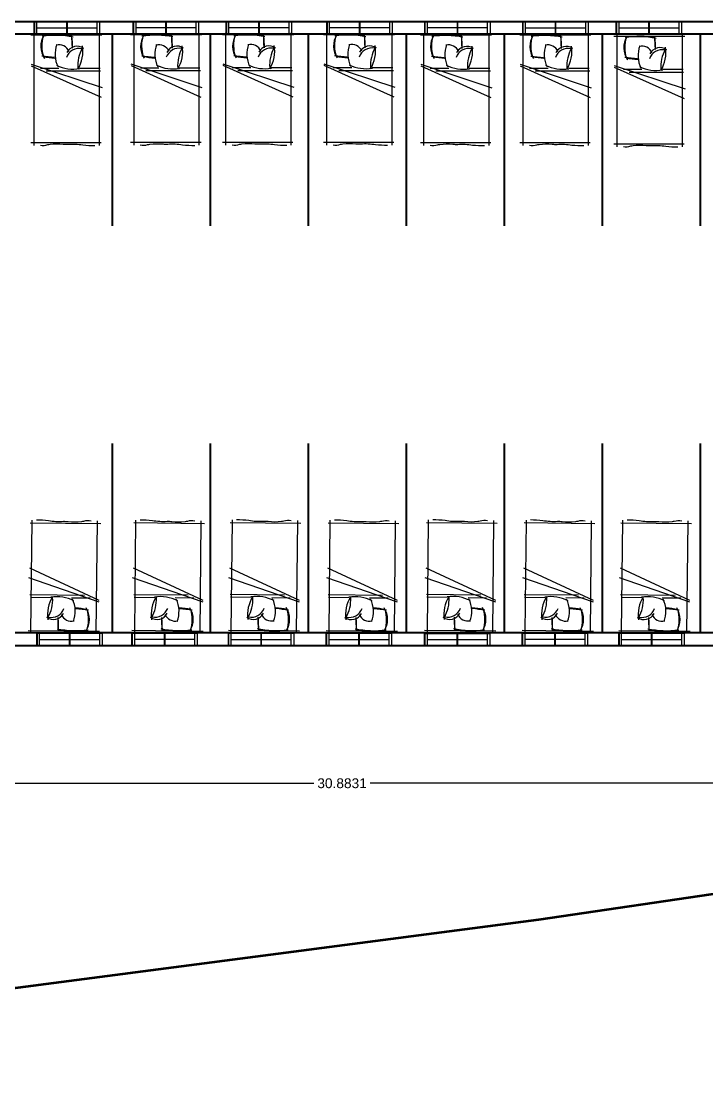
# Model space of a CAD drawing. Header units: metres. Extents: x -353 to 1688, y -477 to 135.
# Drawn here: x -245.92 to -233.33, y -464.99 to -445.41 of the extents above; entities that cross this region are included whole.
import ezdxf

# ---------------------------------------------------------------- set-up
doc = ezdxf.new("R2010")
doc.units = ezdxf.units.M
doc.header["$MEASUREMENT"] = 0
doc.linetypes.add('ACAD_ISO04W100', pattern=[30, 24, -3, 0, -3])
for name, color, linetype, lineweight in [('DIMENSION', 240, 'Continuous', 40), ('SITE BOUNDARY', 6, 'ACAD_ISO04W100', 60), ('WALL', 2, 'Continuous', 40)]:
    doc.layers.add(name, color=color, linetype=linetype, lineweight=lineweight)
doc.layers.add('FURNITURE', color=130, linetype='Continuous', plot=False)
doc.layers.add('WINDOW', color=10, linetype='Continuous')
doc.styles.get("Standard").update_dxf_attribs({"font": 'arial.ttf'})
doc.dimstyles.new('Annotative', dxfattribs={"dimscale": 0, "dimtxt": 0.18, "dimasz": 0.18, "dimexe": 0.18, "dimexo": 0.0625, "dimgap": 0.09, "dimtad": 0, "dimtih": 1, "dimtoh": 1, "dimdec": 4, "dimzin": 0, "dimdsep": 46, "dimtxsty": 'Standard', "dimcen": 0.09, "dimadec": 0, "dimazin": 0, "dimtfac": 1, "dimtdec": 4, "dimtofl": 0, "dimtmove": 0, "dimatfit": 3, "dimfxl": 1, "dimtolj": 1, "dimtzin": 0, "dimarcsym": 0})

# ---------------------------------------------------------------- blocks, each defined once
blk = doc.blocks.new('*D439')
at = {"layer": 'Defpoints', "color": 0, "transparency": 16777216}
for p in [(-255.473, -456.874), (-224.59, -456.874), (-255.473, -459.399)]:
    blk.add_point(p, dxfattribs=at)
at = {"layer": 'DIMENSION', "color": 0, "lineweight": -2, "transparency": 16777216}
for p, q in [((-255.473, -456.937), (-255.473, -459.579)), ((-224.59, -456.937), (-224.59, -459.579)), ((-255.293, -459.399), (-240.547, -459.399)), ((-224.77, -459.399), (-239.515, -459.399))]:
    blk.add_line(p, q, dxfattribs=at)
at = {"layer": 'DIMENSION', "color": 0, "transparency": 16777216}
for points in [[(-255.293, -459.369), (-255.293, -459.429), (-255.473, -459.399)], [(-224.77, -459.369), (-224.77, -459.429), (-224.59, -459.399)]]:
    blk.add_solid(points, dxfattribs=at)
at = {"layer": 'DIMENSION', "color": 0, "transparency": 16777216, "insert": (-240.031, -459.399), "char_height": 0.18, "attachment_point": 5}
blk.add_mtext('\\A1;30.8831', dxfattribs=at)

msp = doc.modelspace()

# ---------------------------------------------------------------- linework, layer by layer
at = {"layer": 'FURNITURE', "color": 7, "linetype": 'Continuous'}
for p, q in [((-245.75044, -445.65461), (-244.44211, -445.65461)), ((-243.91697, -445.65192), (-242.60864, -445.65192)), ((-242.22744, -445.64781), (-240.91911, -445.64781)), ((-240.37349, -445.64721), (-239.06516, -445.64721)), ((-238.59158, -445.65658), (-237.28324, -445.65658)), ((-236.76692, -445.65658), (-235.45858, -445.65658)), ((-235.04166, -445.67867), (-233.73333, -445.67867)), ((-244.48752, -456.61182), (-245.79576, -456.59684)), ((-242.58184, -456.6108), (-243.89009, -456.59583)), ((-240.81155, -456.6082), (-242.11979, -456.59322)), ((-239.01201, -456.61266), (-240.32025, -456.59768)), ((-237.20558, -456.6082), (-238.51383, -456.59322)), ((-235.41144, -456.61064), (-236.71968, -456.59566)), ((-233.6374, -456.61264), (-234.94564, -456.59767))]:
    msp.add_line(p, q, dxfattribs=at)
at = {"layer": 'FURNITURE', "linetype": 'Continuous'}
for p, q in [((-245.69242, -445.62456), (-245.69242, -447.68631)), ((-244.49242, -445.62456), (-244.49242, -447.68631)), ((-243.85895, -445.62188), (-243.85895, -447.68363)), ((-242.65895, -445.62188), (-242.65895, -447.68363)), ((-242.16942, -445.61776), (-242.16942, -447.67951)), ((-240.96942, -445.61776), (-240.96942, -447.67951)), ((-240.31547, -445.61716), (-240.31547, -447.67891)), ((-239.11547, -445.61716), (-239.11547, -447.67891)), ((-238.53355, -445.62653), (-238.53355, -447.68828)), ((-237.33355, -445.62653), (-237.33355, -447.68828)), ((-236.70889, -445.62653), (-236.70889, -447.68828)), ((-235.50889, -445.62653), (-235.50889, -447.68828)), ((-234.98364, -445.64862), (-234.98364, -447.71037)), ((-233.78364, -445.64862), (-233.78364, -447.71037)), ((-245.74151, -446.19294), (-244.4396, -446.62469)), ((-245.7411, -446.22198), (-244.45665, -446.80231)), ((-243.90804, -446.19026), (-242.60613, -446.62201)), ((-243.90763, -446.2193), (-242.62318, -446.79963)), ((-242.21851, -446.18614), (-240.9166, -446.61789)), ((-242.2181, -446.21518), (-240.93365, -446.79551)), ((-240.36456, -446.18555), (-239.06264, -446.61729)), ((-240.36415, -446.21458), (-239.0797, -446.79491)), ((-238.58265, -446.19492), (-237.28073, -446.62666)), ((-238.58223, -446.22395), (-237.29779, -446.80428)), ((-236.75799, -446.19492), (-235.45607, -446.62666)), ((-236.75757, -446.22395), (-235.47312, -446.80428)), ((-235.03273, -446.217), (-233.73082, -446.64875)), ((-235.03232, -446.24604), (-233.74787, -446.82637)), ((-245.56997, -446.26421), (-245.23141, -446.26421)), ((-245.4676, -446.31501), (-244.46593, -446.31501)), ((-244.85461, -446.26421), (-244.47549, -446.26421)), ((-243.7365, -446.26152), (-243.39794, -446.26152)), ((-243.63413, -446.31232), (-242.63246, -446.31232)), ((-243.02114, -446.26152), (-242.64202, -446.26152)), ((-242.04697, -446.25741), (-241.70841, -446.25741)), ((-241.9446, -446.30821), (-240.94293, -446.30821)), ((-241.33161, -446.25741), (-240.95249, -446.25741)), ((-240.19302, -446.25681), (-239.85445, -446.25681)), ((-240.09065, -446.30761), (-239.08898, -446.30761)), ((-239.47766, -446.25681), (-239.09854, -446.25681)), ((-238.4111, -446.26618), (-238.07254, -446.26618)), ((-238.30874, -446.31698), (-237.30706, -446.31698)), ((-237.69575, -446.26618), (-237.31662, -446.26618)), ((-236.58644, -446.26618), (-236.24788, -446.26618)), ((-236.48408, -446.31698), (-235.4824, -446.31698)), ((-235.87109, -446.26618), (-235.49196, -446.26618)), ((-234.86119, -446.28827), (-234.52263, -446.28827)), ((-234.75882, -446.33907), (-233.75715, -446.33907)), ((-234.14583, -446.28827), (-233.76671, -446.28827)), ((-245.75044, -447.63161), (-244.45542, -447.63161)), ((-243.91697, -447.62892), (-242.62195, -447.62892)), ((-242.22744, -447.62481), (-240.93242, -447.62481)), ((-240.37349, -447.62421), (-239.07847, -447.62421)), ((-238.59158, -447.63358), (-237.29656, -447.63358)), ((-236.76692, -447.63358), (-235.4719, -447.63358)), ((-235.04166, -447.65567), (-233.74664, -447.65567)), ((-244.46489, -454.63495), (-245.75982, -454.62013)), ((-245.7458, -456.62746), (-245.7222, -454.56585)), ((-244.54588, -456.6412), (-244.52228, -454.57958)), ((-242.55922, -454.63393), (-243.85415, -454.61911)), ((-243.84013, -456.62645), (-243.81653, -454.56484)), ((-242.64021, -456.64018), (-242.61661, -454.57857)), ((-240.78892, -454.63132), (-242.08385, -454.6165)), ((-242.06983, -456.62384), (-242.04623, -454.56223)), ((-240.86991, -456.63757), (-240.84631, -454.57596)), ((-238.98938, -454.63579), (-240.28431, -454.62096)), ((-240.27029, -456.6283), (-240.24669, -454.56669)), ((-239.07037, -456.64203), (-239.04677, -454.58042)), ((-237.18295, -454.63132), (-238.47789, -454.6165)), ((-238.46387, -456.62384), (-238.44027, -454.56223)), ((-237.26395, -456.63757), (-237.24035, -454.57596)), ((-235.38881, -454.63377), (-236.68374, -454.61894)), ((-236.66972, -456.62628), (-236.64612, -454.56467)), ((-235.4698, -456.64001), (-235.4462, -454.5784)), ((-233.61477, -454.63577), (-234.9097, -454.62095)), ((-234.89568, -456.62828), (-234.87208, -454.56667)), ((-233.69576, -456.64202), (-233.67216, -454.58041)), ((-244.49036, -456.04437), (-245.76808, -455.44938)), ((-242.58469, -456.04336), (-243.86241, -455.44837)), ((-240.81439, -456.04075), (-242.09212, -455.44576)), ((-237.20843, -456.04075), (-238.48615, -455.44576)), ((-235.41428, -456.04319), (-236.69201, -455.4482)), ((-244.49028, -456.07341), (-245.78717, -455.6268)), ((-242.58461, -456.0724), (-243.8815, -455.62578)), ((-240.81431, -456.06979), (-242.1112, -455.62317)), ((-239.01477, -456.07425), (-240.31166, -455.62763)), ((-239.01485, -456.04521), (-240.29258, -455.45022)), ((-237.20835, -456.06979), (-238.50524, -455.62317)), ((-235.4142, -456.07223), (-236.71109, -455.62561)), ((-233.64016, -456.07423), (-234.93705, -455.62762)), ((-233.64024, -456.0452), (-234.91797, -455.4502)), ((-244.76278, -455.94823), (-245.76439, -455.93676)), ((-245.37631, -455.99201), (-245.75541, -455.98767)), ((-244.661, -456.00019), (-244.99954, -455.99632)), ((-242.85711, -455.94721), (-243.85872, -455.93575)), ((-243.47064, -455.99099), (-243.84974, -455.98665)), ((-242.75533, -455.99918), (-243.09387, -455.9953)), ((-241.08681, -455.9446), (-242.08842, -455.93314)), ((-241.70034, -455.98838), (-242.07944, -455.98404)), ((-240.98503, -455.99657), (-241.32357, -455.99269)), ((-239.28727, -455.94906), (-240.28888, -455.9376)), ((-239.9008, -455.99284), (-240.2799, -455.9885)), ((-239.18549, -456.00103), (-239.52403, -455.99715)), ((-237.48084, -455.9446), (-238.48245, -455.93314)), ((-238.09438, -455.98838), (-238.47348, -455.98404)), ((-237.37906, -455.99657), (-237.71761, -455.99269)), ((-235.6867, -455.94704), (-236.68831, -455.93558)), ((-236.30023, -455.99082), (-236.67933, -455.98648)), ((-235.58492, -455.99901), (-235.92346, -455.99514)), ((-233.91266, -455.94905), (-234.91427, -455.93758)), ((-234.52619, -455.99283), (-234.90529, -455.98849)), ((-233.81088, -456.00102), (-234.14942, -455.99714))]:
    msp.add_line(p, q, dxfattribs=at)
for points in [[(-245.57277, -447.6798, 0.15235432), (-245.43605, -447.67136, 0.05352755), (-245.39552, -447.66454, -0.05589674), (-245.15343, -447.66209, 0.02697324), (-245.06583, -447.66418, -0.03694731), (-244.92802, -447.66222, -0.03644179), (-244.79306, -447.67731, 0.02377551), (-244.57058, -447.68784)], [(-243.7393, -447.67712, 0.15235432), (-243.60258, -447.66868, 0.05352755), (-243.56205, -447.66186, -0.05589674), (-243.31996, -447.65941, 0.02697324), (-243.23236, -447.6615, -0.03694731), (-243.09455, -447.65954, -0.03644179), (-242.95959, -447.67463, 0.02377551), (-242.73711, -447.68516)], [(-242.04977, -447.673, 0.15235432), (-241.91306, -447.66456, 0.05352755), (-241.87252, -447.65774, -0.05589674), (-241.63043, -447.65529, 0.02697324), (-241.54283, -447.65738, -0.03694731), (-241.40502, -447.65542, -0.03644179), (-241.27006, -447.67051, 0.02377551), (-241.04758, -447.68104)], [(-240.19582, -447.6724, 0.15235432), (-240.0591, -447.66396, 0.05352755), (-240.01857, -447.65714, -0.05589674), (-239.77648, -447.65469, 0.02697324), (-239.68888, -447.65678, -0.03694731), (-239.55107, -447.65482, -0.03644179), (-239.41611, -447.66991, 0.02377551), (-239.19362, -447.68045)], [(-238.4139, -447.68177, 0.15235432), (-238.27719, -447.67333, 0.05352755), (-238.23666, -447.66651, -0.05589674), (-237.99456, -447.66406, 0.02697324), (-237.90697, -447.66615, -0.03694731), (-237.76915, -447.66419, -0.03644179), (-237.63419, -447.67928, 0.02377551), (-237.41171, -447.68982)], [(-236.58924, -447.68177, 0.15235432), (-236.45253, -447.67333, 0.05352755), (-236.412, -447.66651, -0.05589674), (-236.1699, -447.66406, 0.02697324), (-236.08231, -447.66615, -0.03694731), (-235.94449, -447.66419, -0.03644179), (-235.80953, -447.67928, 0.02377551), (-235.58705, -447.68982)], [(-234.86399, -447.70386, 0.15235432), (-234.72727, -447.69542, 0.05352755), (-234.68674, -447.6886, -0.05589674), (-234.44465, -447.68615, 0.02697324), (-234.35705, -447.68824, -0.03694731), (-234.21924, -447.68628, -0.03644179), (-234.08428, -447.70137, 0.02377551), (-233.86179, -447.7119)], [(-244.642, -454.58472, 0.15235432), (-244.7788, -454.5916, 0.05352755), (-244.81941, -454.59796, -0.05589674), (-245.06151, -454.59763, 0.02697324), (-245.14908, -454.59454, -0.03694731), (-245.28691, -454.59493, -0.03644179), (-245.42168, -454.57829, 0.02377551), (-245.64403, -454.56521)], [(-242.73633, -454.58371, 0.15235432), (-242.87313, -454.59059, 0.05352755), (-242.91373, -454.59694, -0.05589674), (-243.15584, -454.59662, 0.02697324), (-243.24341, -454.59353, -0.03694731), (-243.38124, -454.59391, -0.03644179), (-243.51601, -454.57727, 0.02377551), (-243.73836, -454.5642)], [(-240.96603, -454.5811, 0.15235432), (-241.10283, -454.58798, 0.05352755), (-241.14344, -454.59433, -0.05589674), (-241.38555, -454.59401, 0.02697324), (-241.47311, -454.59092, -0.03694731), (-241.61094, -454.5913, -0.03644179), (-241.74572, -454.57466, 0.02377551), (-241.96806, -454.56159)], [(-239.16649, -454.58556, 0.15235432), (-239.30329, -454.59244, 0.05352755), (-239.3439, -454.59879, -0.05589674), (-239.586, -454.59847, 0.02697324), (-239.67357, -454.59538, -0.03694731), (-239.8114, -454.59576, -0.03644179), (-239.94618, -454.57912, 0.02377551), (-240.16852, -454.56605)], [(-237.36006, -454.5811, 0.15235432), (-237.49687, -454.58798, 0.05352755), (-237.53747, -454.59433, -0.05589674), (-237.77958, -454.59401, 0.02697324), (-237.86715, -454.59092, -0.03694731), (-238.00497, -454.5913, -0.03644179), (-238.13975, -454.57466, 0.02377551), (-238.3621, -454.56159)], [(-235.56592, -454.58354, 0.15235432), (-235.70272, -454.59042, 0.05352755), (-235.74333, -454.59677, -0.05589674), (-235.98544, -454.59645, 0.02697324), (-236.073, -454.59336, -0.03694731), (-236.21083, -454.59374, -0.03644179), (-236.34561, -454.57711, 0.02377551), (-236.56795, -454.56403)], [(-233.79188, -454.58555, 0.15235432), (-233.92868, -454.59242, 0.05352755), (-233.96929, -454.59878, -0.05589674), (-234.21139, -454.59845, 0.02697324), (-234.29896, -454.59536, -0.03694731), (-234.43679, -454.59575, -0.03644179), (-234.57157, -454.57911, 0.02377551), (-234.79391, -454.56603)]]:
    msp.add_lwpolyline(points, format="xyb", dxfattribs=at)
at = {"layer": 'FURNITURE', "color": 7, "linetype": 'Continuous'}
for centre, radius, start, end in [((-245.27482, -447.07201), 1.41732, 78.579336, 100.017214), ((-243.34281, -445.86802), 0.38873, 147.509962, 213.833595), ((-243.44135, -447.06933), 1.41732, 78.579336, 100.017214), ((-241.65328, -445.8639), 0.38873, 147.509962, 213.833595), ((-241.75182, -447.06521), 1.41732, 78.579336, 100.017214), ((-239.79933, -445.8633), 0.38873, 147.509962, 213.833595), ((-239.89787, -447.06462), 1.41732, 78.579336, 100.017214), ((-238.11595, -447.07398), 1.41732, 78.579336, 100.017214), ((-236.29129, -447.07398), 1.41732, 78.579336, 100.017214), ((-245.17628, -445.8707), 0.38873, 147.509962, 213.833595), ((-244.78998, -446.01397), 0.51276, 159.302573, 206.502635), ((-245.23399, -446.04841), 0.20995, 24.752318, 103.91918), ((-246.48623, -445.8806), 1.50512, 359.153578, 7.553295), ((-242.95651, -446.01129), 0.51276, 159.302573, 206.502635), ((-243.40052, -446.04573), 0.20995, 24.752318, 103.91918), ((-244.65276, -445.87792), 1.50512, 359.153578, 7.553295), ((-241.26698, -446.00717), 0.51276, 159.302573, 206.502635), ((-241.71099, -446.04161), 0.20995, 24.752318, 103.91918), ((-242.96323, -445.8738), 1.50512, 359.153578, 7.553295), ((-241.89356, -445.95255), 0.62481, 328.654191, 9.197687), ((-239.41303, -446.00657), 0.51276, 159.302573, 206.502635), ((-239.85704, -446.04101), 0.20995, 24.752318, 103.91918), ((-241.10928, -445.87321), 1.50512, 359.153578, 7.553295), ((-240.03961, -445.95195), 0.62481, 328.654191, 9.197687), ((-238.01742, -445.87267), 0.38873, 147.509962, 213.833595), ((-237.63111, -446.01594), 0.51276, 159.302573, 206.502635), ((-238.07513, -446.05038), 0.20995, 24.752318, 103.91918), ((-239.32737, -445.88258), 1.50512, 359.153578, 7.553295), ((-236.19276, -445.87267), 0.38873, 147.509962, 213.833595), ((-235.80645, -446.01594), 0.51276, 159.302573, 206.502635), ((-236.25047, -446.05038), 0.20995, 24.752318, 103.91918), ((-237.50271, -445.88258), 1.50512, 359.153578, 7.553295), ((-234.4675, -445.89476), 0.38873, 147.509962, 213.833595), ((-234.56604, -447.09607), 1.41732, 78.579336, 100.017214), ((-235.77745, -445.90466), 1.50512, 359.153578, 7.553295), ((-244.89807, -446.07307), 0.20816, 54.167062, 153.84213), ((-244.22537, -446.2195), 0.65945, 151.045551, 184.149692), ((-245.41656, -445.95935), 0.62481, 328.654191, 9.197687), ((-243.0646, -446.07039), 0.20816, 54.167062, 153.84213), ((-242.3919, -446.21682), 0.65945, 151.045551, 184.149692), ((-243.58309, -445.95667), 0.62481, 328.654191, 9.197687), ((-241.73713, -444.82319), 1.25148, 258.116915, 267.884926), ((-241.37507, -446.06627), 0.20816, 54.167062, 153.84213), ((-240.70237, -446.2127), 0.65945, 151.045551, 184.149692), ((-239.88318, -444.8226), 1.25148, 258.116915, 267.884926), ((-239.52112, -446.06567), 0.20816, 54.167062, 153.84213), ((-238.84842, -446.21211), 0.65945, 151.045551, 184.149692), ((-237.73921, -446.07504), 0.20816, 54.167062, 153.84213), ((-237.0665, -446.22148), 0.65945, 151.045551, 184.149692), ((-238.25769, -445.96132), 0.62481, 328.654191, 9.197687), ((-235.91455, -446.07504), 0.20816, 54.167062, 153.84213), ((-235.24184, -446.22148), 0.65945, 151.045551, 184.149692), ((-236.43303, -445.96132), 0.62481, 328.654191, 9.197687), ((-234.0812, -446.03803), 0.51276, 159.302573, 206.502635), ((-234.52521, -446.07247), 0.20995, 24.752318, 103.91918), ((-234.18929, -446.09713), 0.20816, 54.167062, 153.84213), ((-233.51659, -446.24356), 0.65945, 151.045551, 184.149692), ((-234.70778, -445.98341), 0.62481, 328.654191, 9.197687), ((-245.26013, -444.82999), 1.25148, 258.116915, 267.884926), ((-244.96514, -445.57767), 0.70718, 243.959976, 279.347385), ((-243.42666, -444.82731), 1.25148, 258.116915, 267.884926), ((-243.13167, -445.57499), 0.70718, 243.959976, 279.347385), ((-241.44214, -445.57087), 0.70718, 243.959976, 279.347385), ((-239.58819, -445.57028), 0.70718, 243.959976, 279.347385), ((-238.10126, -444.83197), 1.25148, 258.116915, 267.884926), ((-237.80627, -445.57965), 0.70718, 243.959976, 279.347385), ((-236.2766, -444.83197), 1.25148, 258.116915, 267.884926), ((-235.98161, -445.57965), 0.70718, 243.959976, 279.347385), ((-234.55135, -444.85405), 1.25148, 258.116915, 267.884926), ((-234.25636, -445.60173), 0.70718, 243.959976, 279.347385), ((-244.81789, -456.30327), 0.62481, 147.998363, 188.541859), ((-246.00602, -456.0295), 0.65945, 330.389723, 3.493864), ((-245.27365, -456.67976), 0.70718, 63.304147, 98.691556), ((-245.4438, -456.24149), 0.51276, 338.646744, 25.846806), ((-242.91222, -456.30226), 0.62481, 147.998363, 188.541859), ((-244.10035, -456.02849), 0.65945, 330.389723, 3.493864), ((-243.36798, -456.67874), 0.70718, 63.304147, 98.691556), ((-243.53813, -456.24047), 0.51276, 338.646744, 25.846806), ((-241.14192, -456.29965), 0.62481, 147.998363, 188.541859), ((-242.33006, -456.02588), 0.65945, 330.389723, 3.493864), ((-241.59768, -456.67613), 0.70718, 63.304147, 98.691556), ((-241.76783, -456.23786), 0.51276, 338.646744, 25.846806), ((-239.34238, -456.30411), 0.62481, 147.998363, 188.541859), ((-240.53052, -456.03034), 0.65945, 330.389723, 3.493864), ((-239.79814, -456.68059), 0.70718, 63.304147, 98.691556), ((-239.96829, -456.24233), 0.51276, 338.646744, 25.846806), ((-237.53595, -456.29965), 0.62481, 147.998363, 188.541859), ((-238.72409, -456.02588), 0.65945, 330.389723, 3.493864), ((-237.99172, -456.67613), 0.70718, 63.304147, 98.691556), ((-238.16187, -456.23786), 0.51276, 338.646744, 25.846806), ((-235.74181, -456.30209), 0.62481, 147.998363, 188.541859), ((-236.92995, -456.02832), 0.65945, 330.389723, 3.493864), ((-236.19757, -456.67857), 0.70718, 63.304147, 98.691556), ((-236.36772, -456.24031), 0.51276, 338.646744, 25.846806), ((-233.96777, -456.30409), 0.62481, 147.998363, 188.541859), ((-235.15591, -456.03032), 0.65945, 330.389723, 3.493864), ((-234.42353, -456.68058), 0.70718, 63.304147, 98.691556), ((-234.59368, -456.24231), 0.51276, 338.646744, 25.846806), ((-244.98723, -457.43077), 1.25148, 77.461087, 87.229098), ((-245.05916, -456.38916), 0.38873, 326.854133, 33.177766), ((-243.08156, -457.42975), 1.25148, 77.461087, 87.229098), ((-243.15349, -456.38815), 0.38873, 326.854133, 33.177766), ((-241.31127, -457.42714), 1.25148, 77.461087, 87.229098), ((-241.3832, -456.38554), 0.38873, 326.854133, 33.177766), ((-239.51173, -457.4316), 1.25148, 77.461087, 87.229098), ((-239.58365, -456.39), 0.38873, 326.854133, 33.177766), ((-237.7053, -457.42714), 1.25148, 77.461087, 87.229098), ((-237.77723, -456.38554), 0.38873, 326.854133, 33.177766), ((-235.91116, -457.42958), 1.25148, 77.461087, 87.229098), ((-235.98308, -456.38798), 0.38873, 326.854133, 33.177766), ((-234.13711, -457.43159), 1.25148, 77.461087, 87.229098), ((-234.20904, -456.38999), 0.38873, 326.854133, 33.177766), ((-245.33504, -456.18363), 0.20816, 233.511233, 333.186301), ((-243.74919, -456.39426), 1.50512, 178.497749, 186.897466), ((-244.99942, -456.21213), 0.20995, 204.09649, 283.263351), ((-243.42937, -456.18261), 0.20816, 233.511233, 333.186301), ((-241.84351, -456.39324), 1.50512, 178.497749, 186.897466), ((-243.09375, -456.21111), 0.20995, 204.09649, 283.263351), ((-241.65907, -456.18), 0.20816, 233.511233, 333.186301), ((-240.07322, -456.39063), 1.50512, 178.497749, 186.897466), ((-241.32345, -456.2085), 0.20995, 204.09649, 283.263351), ((-239.85953, -456.18446), 0.20816, 233.511233, 333.186301), ((-238.27368, -456.39509), 1.50512, 178.497749, 186.897466), ((-239.52391, -456.21296), 0.20995, 204.09649, 283.263351), ((-238.05311, -456.18), 0.20816, 233.511233, 333.186301), ((-236.46725, -456.39063), 1.50512, 178.497749, 186.897466), ((-237.71749, -456.2085), 0.20995, 204.09649, 283.263351), ((-236.25896, -456.18244), 0.20816, 233.511233, 333.186301), ((-234.67311, -456.39308), 1.50512, 178.497749, 186.897466), ((-235.92334, -456.21094), 0.20995, 204.09649, 283.263351), ((-234.48492, -456.18445), 0.20816, 233.511233, 333.186301), ((-232.89907, -456.39508), 1.50512, 178.497749, 186.897466), ((-234.1493, -456.21295), 0.20995, 204.09649, 283.263351), ((-244.94688, -455.18906), 1.41732, 257.923507, 279.361386), ((-243.04121, -455.18805), 1.41732, 257.923507, 279.361386), ((-241.27091, -455.18544), 1.41732, 257.923507, 279.361386), ((-239.47137, -455.1899), 1.41732, 257.923507, 279.361386), ((-237.66495, -455.18544), 1.41732, 257.923507, 279.361386), ((-235.8708, -455.18788), 1.41732, 257.923507, 279.361386), ((-234.09676, -455.18988), 1.41732, 257.923507, 279.361386)]:
    msp.add_arc(centre, radius, start, end, dxfattribs=at)
at = {"layer": 'FURNITURE', "linetype": 'Continuous'}
for centre, radius, start, end in [((-241.77759, -447.39537), 1.7363, 79.04869, 97.940841), ((-239.92364, -447.39478), 1.7363, 79.04869, 97.940841), ((-244.8853, -445.85957), 0.66193, 163.926349, 197.140869), ((-245.30059, -447.40217), 1.7363, 79.04869, 97.940841), ((-242.08611, -445.66381), 2.91289, 180.106285, 184.331167), ((-243.05183, -445.85689), 0.66193, 163.926349, 197.140869), ((-243.46712, -447.39949), 1.7363, 79.04869, 97.940841), ((-240.25264, -445.66113), 2.91289, 180.106285, 184.331167), ((-241.3623, -445.85277), 0.66193, 163.926349, 197.140869), ((-238.56311, -445.65701), 2.91289, 180.106285, 184.331167), ((-239.50835, -445.85217), 0.66193, 163.926349, 197.140869), ((-236.70916, -445.65641), 2.91289, 180.106285, 184.331167), ((-237.72644, -445.86154), 0.66193, 163.926349, 197.140869), ((-238.14172, -447.40415), 1.7363, 79.04869, 97.940841), ((-234.92725, -445.66578), 2.91289, 180.106285, 184.331167), ((-235.90178, -445.86154), 0.66193, 163.926349, 197.140869), ((-236.31706, -447.40415), 1.7363, 79.04869, 97.940841), ((-233.10259, -445.66578), 2.91289, 180.106285, 184.331167), ((-234.17652, -445.88363), 0.66193, 163.926349, 197.140869), ((-234.59181, -447.42623), 1.7363, 79.04869, 97.940841), ((-231.37733, -445.68787), 2.91289, 180.106285, 184.331167), ((-246.49862, -456.04901), 10.04598, 83.213222, 84.547616), ((-244.85937, -446.15245), 0.24841, 78.041256, 160.834226), ((-244.66515, -456.04633), 10.04598, 83.213222, 84.547616), ((-243.0259, -446.14977), 0.24841, 78.041256, 160.834226), ((-242.97562, -456.04221), 10.04598, 83.213222, 84.547616), ((-241.33637, -446.14565), 0.24841, 78.041256, 160.834226), ((-241.12166, -456.04161), 10.04598, 83.213222, 84.547616), ((-239.48241, -446.14505), 0.24841, 78.041256, 160.834226), ((-239.33975, -456.05098), 10.04598, 83.213222, 84.547616), ((-237.7005, -446.15442), 0.24841, 78.041256, 160.834226), ((-237.51509, -456.05098), 10.04598, 83.213222, 84.547616), ((-235.87584, -446.15442), 0.24841, 78.041256, 160.834226), ((-234.15059, -446.17651), 0.24841, 78.041256, 160.834226), ((-235.78984, -456.07307), 10.04598, 83.213222, 84.547616), ((-245.37283, -456.10381), 0.24841, 257.385428, 340.178398), ((-243.62042, -446.22666), 10.04598, 262.557393, 263.891788), ((-245.35025, -456.39696), 0.66193, 343.270521, 16.48504), ((-243.46716, -456.10279), 0.24841, 257.385428, 340.178398), ((-241.71474, -446.22564), 10.04598, 262.557393, 263.891788), ((-243.44458, -456.39595), 0.66193, 343.270521, 16.48504), ((-241.69687, -456.10018), 0.24841, 257.385428, 340.178398), ((-239.94445, -446.22303), 10.04598, 262.557393, 263.891788), ((-241.67428, -456.39334), 0.66193, 343.270521, 16.48504), ((-239.89733, -456.10465), 0.24841, 257.385428, 340.178398), ((-238.14491, -446.22749), 10.04598, 262.557393, 263.891788), ((-239.87474, -456.3978), 0.66193, 343.270521, 16.48504), ((-238.0909, -456.10018), 0.24841, 257.385428, 340.178398), ((-236.33848, -446.22303), 10.04598, 262.557393, 263.891788), ((-238.06832, -456.39334), 0.66193, 343.270521, 16.48504), ((-236.29676, -456.10263), 0.24841, 257.385428, 340.178398), ((-234.54434, -446.22548), 10.04598, 262.557393, 263.891788), ((-236.27417, -456.39578), 0.66193, 343.270521, 16.48504), ((-234.52272, -456.10463), 0.24841, 257.385428, 340.178398), ((-232.7703, -446.22748), 10.04598, 262.557393, 263.891788), ((-234.50013, -456.39779), 0.66193, 343.270521, 16.48504), ((-248.1515, -456.56067), 2.91289, 359.450456, 3.675338), ((-246.24583, -456.55966), 2.91289, 359.450456, 3.675338), ((-244.47553, -456.55705), 2.91289, 359.450456, 3.675338), ((-242.67599, -456.56151), 2.91289, 359.450456, 3.675338), ((-240.86957, -456.55705), 2.91289, 359.450456, 3.675338), ((-239.07542, -456.55949), 2.91289, 359.450456, 3.675338), ((-237.30138, -456.56149), 2.91289, 359.450456, 3.675338), ((-244.91734, -454.85922), 1.7363, 258.392862, 277.285012), ((-243.01167, -454.8582), 1.7363, 258.392862, 277.285012), ((-241.24137, -454.85559), 1.7363, 258.392862, 277.285012), ((-239.44183, -454.86005), 1.7363, 258.392862, 277.285012), ((-237.6354, -454.85559), 1.7363, 258.392862, 277.285012), ((-235.84126, -454.85803), 1.7363, 258.392862, 277.285012), ((-234.06722, -454.86004), 1.7363, 258.392862, 277.285012)]:
    msp.add_arc(centre, radius, start, end, dxfattribs=at)
at = {"layer": 'SITE BOUNDARY'}
for p, q in [((-212.92777, -458.44822), (-236.41982, -461.90326)), ((-236.41982, -461.90326), (-260.00883, -464.98796))]:
    msp.add_line(p, q, dxfattribs=at)
at = {"layer": 'WALL'}
for p, q in [((-253.47976, -445.40757), (-229.61976, -445.40757)), ((-253.24976, -445.63757), (-230.01285, -445.63757)), ((-244.24976, -449.16208), (-244.24976, -445.63757)), ((-242.74976, -445.63757), (-242.74976, -445.63757)), ((-242.74976, -445.63757), (-242.74976, -445.63757)), ((-242.74976, -445.63757), (-242.74976, -445.63757)), ((-242.74976, -445.63757), (-242.74976, -445.63757)), ((-242.44976, -449.16208), (-242.44976, -445.63757)), ((-240.64976, -449.16208), (-240.64976, -445.63757)), ((-238.84976, -449.16208), (-238.84976, -445.63757)), ((-237.04976, -449.16208), (-237.04976, -445.63757)), ((-235.24976, -449.16208), (-235.24976, -445.63757)), ((-233.44976, -449.16208), (-233.44976, -445.63757)), ((-244.24976, -456.63757), (-244.24976, -453.16208)), ((-242.44976, -456.63757), (-242.44976, -453.16208)), ((-240.64976, -456.63757), (-240.64976, -453.16208)), ((-238.84976, -456.63757), (-238.84976, -453.16208)), ((-237.04976, -456.63757), (-237.04976, -453.16208)), ((-235.24976, -456.63757), (-235.24976, -453.16208)), ((-233.44976, -456.63757), (-233.44976, -453.16208)), ((-231.64976, -456.63757), (-255.24285, -456.63757)), ((-224.58976, -456.8744), (-255.47285, -456.8744))]:
    msp.add_line(p, q, dxfattribs=at)
at = {"layer": 'WINDOW'}
for p, q in [((-245.68693, -445.41234), (-244.48693, -445.41234)), ((-245.68693, -445.64234), (-245.68693, -445.41234)), ((-245.67615, -445.64234), (-245.67615, -445.41234)), ((-245.63693, -445.64234), (-245.63693, -445.41234)), ((-245.08693, -445.64234), (-245.08693, -445.41234)), ((-245.07615, -445.64234), (-245.07615, -445.41234)), ((-244.53693, -445.41234), (-244.53693, -445.64234)), ((-244.48693, -445.41234), (-244.48693, -445.64234)), ((-243.86531, -445.40714), (-242.66531, -445.40714)), ((-243.86531, -445.63714), (-243.86531, -445.40714)), ((-243.85453, -445.63714), (-243.85453, -445.40714)), ((-243.81531, -445.63714), (-243.81531, -445.40714)), ((-243.26531, -445.63714), (-243.26531, -445.40714)), ((-243.25453, -445.63714), (-243.25453, -445.40714)), ((-242.71531, -445.40714), (-242.71531, -445.63714)), ((-242.66531, -445.40714), (-242.66531, -445.63714)), ((-242.16053, -445.40757), (-240.96053, -445.40757)), ((-242.16053, -445.63757), (-242.16053, -445.40757)), ((-242.14976, -445.63757), (-242.14976, -445.40757)), ((-242.11053, -445.63757), (-242.11053, -445.40757)), ((-241.56053, -445.63757), (-241.56053, -445.40757)), ((-241.54976, -445.63757), (-241.54976, -445.40757)), ((-241.01053, -445.40757), (-241.01053, -445.63757)), ((-240.96053, -445.40757), (-240.96053, -445.63757)), ((-240.30985, -445.40829), (-239.10985, -445.40829)), ((-240.30985, -445.63829), (-240.30985, -445.40829)), ((-240.29907, -445.63829), (-240.29907, -445.40829)), ((-240.25985, -445.63829), (-240.25985, -445.40829)), ((-239.70985, -445.63829), (-239.70985, -445.40829)), ((-239.69907, -445.63829), (-239.69907, -445.40829)), ((-239.15985, -445.40829), (-239.15985, -445.63829)), ((-239.10985, -445.40829), (-239.10985, -445.63829)), ((-238.51291, -445.4078), (-237.31291, -445.4078)), ((-238.51291, -445.6378), (-238.51291, -445.4078)), ((-238.50213, -445.6378), (-238.50213, -445.4078)), ((-238.46291, -445.6378), (-238.46291, -445.4078)), ((-237.91291, -445.6378), (-237.91291, -445.4078)), ((-237.90213, -445.6378), (-237.90213, -445.4078)), ((-237.36291, -445.4078), (-237.36291, -445.6378)), ((-237.31291, -445.4078), (-237.31291, -445.6378)), ((-236.71233, -445.40942), (-235.51233, -445.40942)), ((-236.71233, -445.63942), (-236.71233, -445.40942)), ((-236.70155, -445.63942), (-236.70155, -445.40942)), ((-236.66233, -445.63942), (-236.66233, -445.40942)), ((-236.11233, -445.63942), (-236.11233, -445.40942)), ((-236.10155, -445.63942), (-236.10155, -445.40942)), ((-235.56233, -445.40942), (-235.56233, -445.63942)), ((-235.51233, -445.40942), (-235.51233, -445.63942)), ((-234.99305, -445.40955), (-233.79305, -445.40955)), ((-234.99305, -445.63955), (-234.99305, -445.40955)), ((-234.98227, -445.63955), (-234.98227, -445.40955)), ((-234.94305, -445.63955), (-234.94305, -445.40955)), ((-234.39305, -445.63955), (-234.39305, -445.40955)), ((-234.38227, -445.63955), (-234.38227, -445.40955)), ((-233.84305, -445.40955), (-233.84305, -445.63955)), ((-233.79305, -445.40955), (-233.79305, -445.63955)), ((-244.48693, -445.64234), (-245.68693, -445.64234)), ((-245.68693, -445.64234), (-245.08693, -445.64234)), ((-245.63693, -445.52734), (-244.53693, -445.52734)), ((-242.66531, -445.63714), (-243.86531, -445.63714)), ((-243.86531, -445.63714), (-243.26531, -445.63714)), ((-243.81531, -445.52214), (-242.71531, -445.52214)), ((-240.96053, -445.63757), (-242.16053, -445.63757)), ((-242.16053, -445.63757), (-241.56053, -445.63757)), ((-242.11053, -445.52257), (-241.01053, -445.52257)), ((-239.10985, -445.63829), (-240.30985, -445.63829)), ((-240.30985, -445.63829), (-239.70985, -445.63829)), ((-240.25985, -445.52329), (-239.15985, -445.52329)), ((-237.31291, -445.6378), (-238.51291, -445.6378)), ((-238.51291, -445.6378), (-237.91291, -445.6378)), ((-238.46291, -445.5228), (-237.36291, -445.5228)), ((-235.51233, -445.63942), (-236.71233, -445.63942)), ((-236.71233, -445.63942), (-236.11233, -445.63942)), ((-236.66233, -445.52442), (-235.56233, -445.52442)), ((-233.79305, -445.63955), (-234.99305, -445.63955)), ((-234.99305, -445.63955), (-234.39305, -445.63955)), ((-234.94305, -445.52455), (-233.84305, -445.52455)), ((-245.63926, -456.6412), (-244.43926, -456.6412)), ((-245.63926, -456.8712), (-245.63926, -456.6412)), ((-245.62848, -456.8712), (-245.62848, -456.6412)), ((-245.58926, -456.8712), (-245.58926, -456.6412)), ((-245.58926, -456.7562), (-244.48926, -456.7562)), ((-245.03926, -456.8712), (-245.03926, -456.6412)), ((-245.02848, -456.8712), (-245.02848, -456.6412)), ((-244.48926, -456.6412), (-244.48926, -456.8712)), ((-244.43926, -456.6412), (-244.43926, -456.8712)), ((-243.89009, -456.64018), (-242.69009, -456.64018)), ((-243.89009, -456.87018), (-243.89009, -456.64018)), ((-243.87931, -456.87018), (-243.87931, -456.64018)), ((-243.84009, -456.87018), (-243.84009, -456.64018)), ((-243.84009, -456.75518), (-242.74009, -456.75518)), ((-243.29009, -456.87018), (-243.29009, -456.64018)), ((-243.27931, -456.87018), (-243.27931, -456.64018)), ((-242.74009, -456.64018), (-242.74009, -456.87018)), ((-242.69009, -456.64018), (-242.69009, -456.87018)), ((-242.11979, -456.6444), (-240.91979, -456.6444)), ((-242.11979, -456.8744), (-242.11979, -456.6444)), ((-242.10902, -456.8744), (-242.10902, -456.6444)), ((-242.06979, -456.8744), (-242.06979, -456.6444)), ((-242.06979, -456.7594), (-240.96979, -456.7594)), ((-241.51979, -456.8744), (-241.51979, -456.6444)), ((-241.50902, -456.8744), (-241.50902, -456.6444)), ((-240.96979, -456.6444), (-240.96979, -456.8744)), ((-240.91979, -456.6444), (-240.91979, -456.8744)), ((-240.32025, -456.64203), (-239.12025, -456.64203)), ((-240.32025, -456.87203), (-240.32025, -456.64203)), ((-240.30948, -456.87203), (-240.30948, -456.64203)), ((-240.27025, -456.87203), (-240.27025, -456.64203)), ((-240.27025, -456.75703), (-239.17025, -456.75703)), ((-239.72025, -456.87203), (-239.72025, -456.64203)), ((-239.70948, -456.87203), (-239.70948, -456.64203)), ((-239.17025, -456.64203), (-239.17025, -456.87203)), ((-239.12025, -456.64203), (-239.12025, -456.87203)), ((-238.51383, -456.64569), (-237.31383, -456.64569)), ((-238.51383, -456.87569), (-238.51383, -456.64569)), ((-238.50305, -456.87569), (-238.50305, -456.64569)), ((-238.46383, -456.87569), (-238.46383, -456.64569)), ((-238.46383, -456.76069), (-237.36383, -456.76069)), ((-237.91383, -456.87569), (-237.91383, -456.64569)), ((-237.90305, -456.87569), (-237.90305, -456.64569)), ((-237.36383, -456.64569), (-237.36383, -456.87569)), ((-237.31383, -456.64569), (-237.31383, -456.87569)), ((-236.71968, -456.64001), (-235.51968, -456.64001)), ((-236.71968, -456.87001), (-236.71968, -456.64001)), ((-236.70891, -456.87001), (-236.70891, -456.64001)), ((-236.66968, -456.87001), (-236.66968, -456.64001)), ((-236.66968, -456.75501), (-235.56968, -456.75501)), ((-236.11968, -456.87001), (-236.11968, -456.64001)), ((-236.10891, -456.87001), (-236.10891, -456.64001)), ((-235.56968, -456.64001), (-235.56968, -456.87001)), ((-235.51968, -456.64001), (-235.51968, -456.87001)), ((-234.94564, -456.64202), (-233.74564, -456.64202)), ((-234.94564, -456.87202), (-234.94564, -456.64202)), ((-234.93487, -456.87202), (-234.93487, -456.64202)), ((-234.89564, -456.87202), (-234.89564, -456.64202)), ((-234.89564, -456.75702), (-233.79564, -456.75702)), ((-234.34564, -456.87202), (-234.34564, -456.64202)), ((-234.33487, -456.87202), (-234.33487, -456.64202)), ((-233.79564, -456.64202), (-233.79564, -456.87202)), ((-233.74564, -456.64202), (-233.74564, -456.87202)), ((-244.43926, -456.8712), (-245.63926, -456.8712)), ((-245.63926, -456.8712), (-245.03926, -456.8712)), ((-242.69009, -456.87018), (-243.89009, -456.87018)), ((-243.89009, -456.87018), (-243.29009, -456.87018)), ((-240.91979, -456.8744), (-242.11979, -456.8744)), ((-242.11979, -456.8744), (-241.51979, -456.8744)), ((-239.12025, -456.87203), (-240.32025, -456.87203)), ((-240.32025, -456.87203), (-239.72025, -456.87203)), ((-237.31383, -456.87569), (-238.51383, -456.87569)), ((-238.51383, -456.87569), (-237.91383, -456.87569)), ((-235.51968, -456.87001), (-236.71968, -456.87001)), ((-236.71968, -456.87001), (-236.11968, -456.87001)), ((-233.74564, -456.87202), (-234.94564, -456.87202)), ((-234.94564, -456.87202), (-234.34564, -456.87202))]:
    msp.add_line(p, q, dxfattribs=at)

# ---------------------------------------------------------------- dimensions: what is measured, and where the dimension line sits
at = {"layer": 'DIMENSION'}
dim = msp.add_linear_dim(base=(-255.47285, -459.39894), p1=(-224.58976, -456.8744), p2=(-255.47285, -456.8744), dimstyle='Annotative', dxfattribs=at)
dim.commit()
dim.dimension.update_dxf_attribs({"geometry": '*D439', "text_midpoint": (-240.0313, -459.39894)})

doc.saveas('drawing.dxf')
